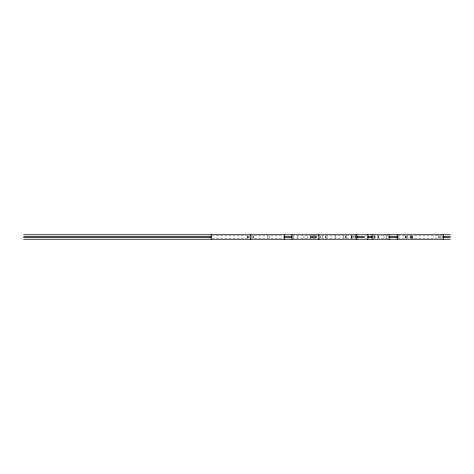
<?xml version="1.0" encoding="UTF-8"?>
<svg xmlns="http://www.w3.org/2000/svg" width="474" height="474" viewBox="0 0 474 474"><rect width="100%" height="100%" fill="white"/><g stroke="black" fill="none" stroke-linecap="round" stroke-linejoin="round"><path stroke-width="0.36" stroke-dasharray="2.37 1.78" d="M355.18 235.584L355.18 237.569L351.246 237.569M373.322 237.569L378.412 237.569L378.412 235.584M412.534 238.416L412.534 235.584M312.567 235.584L312.567 238.416M247.197 238.416L247.197 235.584M412.315 238.416L412.315 235.584M212.168 235.868L249.709 235.868M250.177 235.868L283.428 235.868M292.363 235.868L356.365 235.868M365.531 235.868L367.066 235.868M372.931 235.868L388.449 235.868M397.87 235.868L442.657 235.868M247.12 236.431L249.283 236.431M251.333 236.431L253.596 236.431M310.203 236.431L318.013 236.431M351.246 236.431L355.18 236.431M373.322 236.431L378.412 236.431M405.578 236.431L412.534 236.431M438.723 236.431L442.675 236.431M247.12 237.569L249.283 237.569M251.333 237.569L253.596 237.569M310.203 237.569L318.013 237.569M405.578 237.569L412.534 237.569M438.723 237.569L442.675 237.569M212.168 238.132L249.709 238.132M250.177 238.132L283.428 238.132M292.363 238.132L356.365 238.132M365.531 238.132L367.066 238.132M372.931 238.132L388.449 238.132M397.87 238.132L442.657 238.132M316.3 237.569L316.288 235.584M442.515 235.797L442.515 238.203M438.723 235.797L438.723 238.203M411.189 235.797L411.189 238.203M410.478 235.797L410.478 238.203M405.993 235.797L405.993 238.203M405.578 235.797L405.578 238.203M398.924 235.797L398.924 238.203M386.624 235.797L386.624 238.203M384.047 235.797L384.047 238.203M378.08 235.797L378.08 238.203M374.513 235.797L374.513 238.203M355.376 235.797L355.376 238.203M353.959 235.797L353.959 238.203M351.572 235.797L351.572 238.203M351.246 235.797L351.246 238.203M346.559 235.797L346.559 238.203M345.765 235.797L345.765 238.203M345.238 235.797L345.238 238.203M343.247 235.797L343.247 238.203M335.835 235.797L335.835 238.203M327.054 235.797L327.054 238.203M325.863 235.797L325.863 238.203M325.685 235.797L325.685 238.203M322.539 235.797L322.539 238.203M320.697 235.797L320.697 238.203M319.95 235.797L319.95 238.203M315.228 235.797L315.228 238.203M314.878 235.797L314.878 238.203M313.438 235.797L313.438 238.203M312.994 235.797L312.994 238.203M311.151 235.797L311.151 238.203M310.203 235.797L310.203 238.203M307.585 235.797L307.585 238.203M303.958 235.797L303.958 238.203M297.281 235.797L297.281 238.203M293.068 235.797L293.068 238.203M269.208 235.797L269.208 238.203M267.449 235.797L267.449 238.203M253.596 235.797L253.596 238.203M248.957 235.797L248.957 238.203"/><path stroke-width="0.71" d="M23.7 234.737L450.3 234.737M23.7 236.431L211.173 236.431M283.967 236.431L291.943 236.431M356.804 236.431L364.559 236.431M367.877 236.431L372.321 236.431M389.077 236.431L397.301 236.431M443.249 236.431L450.3 236.431M23.7 237.569L211.173 237.569M283.967 237.569L291.943 237.569M356.804 237.569L364.559 237.569M367.877 237.569L372.321 237.569M389.077 237.569L397.301 237.569M443.249 237.569L450.3 237.569M23.7 239.263L450.3 239.263M443.249 234.737L443.249 239.263M397.212 234.737L397.212 239.263M389.077 234.737L389.077 239.263M372.019 234.737L372.019 239.263M367.877 234.737L367.877 239.263M356.804 234.737L356.804 239.263M318.86 234.737L318.86 239.263M291.943 234.737L291.943 239.263M284.299 234.737L284.299 239.263M250.325 234.737L250.325 239.263M211.173 234.737L211.173 239.263"/></g></svg>
